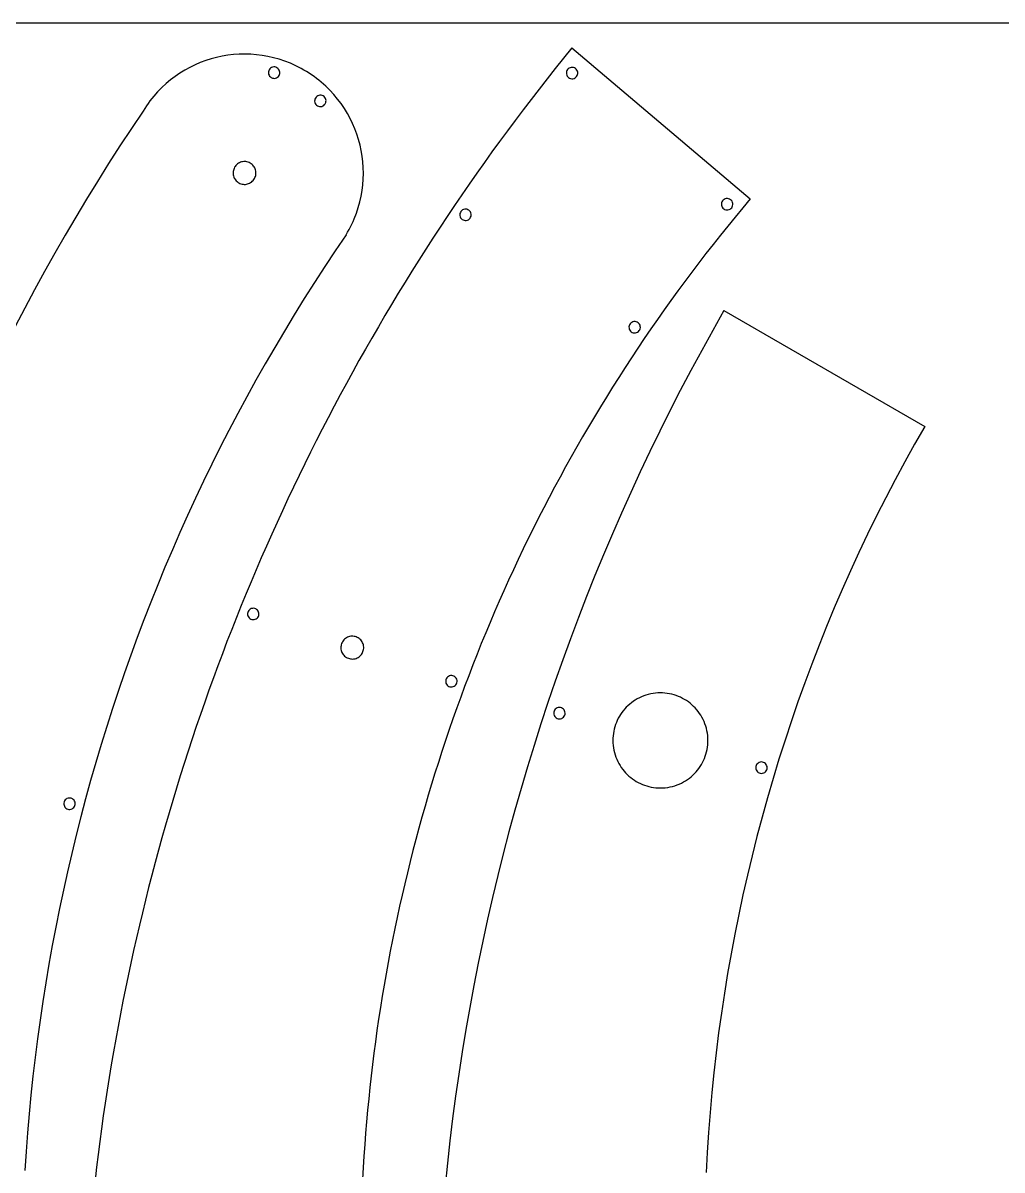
# Model space of a CAD drawing. Extents: x 0 to 9120, y 0 to 4560.
# Drawn here: x 1863 to 3808, y 2280 to 4560 of the extents above; entities that cross this region are included whole.
import ezdxf

# ---------------------------------------------------------------- set-up
doc = ezdxf.new("R2010")
doc.units = 0

msp = doc.modelspace()

# ---------------------------------------------------------------- linework, layer by layer
at = {"layer": 'Layer 1', "color": 7}
for points in [[(2953.4261, 4510.8126), (2936.973, 4490.512658), (2920.652161, 4470.125996), (2904.463791, 4449.653272), (2888.408093, 4429.095143), (2872.485273, 4408.452265), (2856.695536, 4387.725297), (2841.039088, 4366.914896), (2825.516132, 4346.021718), (2810.126875, 4325.046421), (2794.871521, 4303.989663), (2779.750276, 4282.8521), (2764.763344, 4261.634389), (2749.910932, 4240.337189), (2735.193243, 4218.961156), (2720.610484, 4197.506947), (2706.162859, 4175.97522), (2691.850573, 4154.366632), (2677.673832, 4132.68184), (2663.63284, 4110.921502), (2649.727803, 4089.086274), (2635.958926, 4067.176814), (2622.326415, 4045.193779), (2608.830473, 4023.137827), (2595.471307, 4001.009614), (2582.249121, 3978.809798), (2569.16412, 3956.539037), (2556.216511, 3934.197986), (2543.406497, 3911.787304), (2530.734284, 3889.307649), (2518.200077, 3866.759676), (2505.804081, 3844.144043), (2493.546502, 3821.461408), (2481.427544, 3798.712428), (2469.447413, 3775.89776), (2457.606314, 3753.018061), (2445.904451, 3730.073988), (2434.34203, 3707.0662), (2422.919257, 3683.995352), (2411.636336, 3660.862103), (2400.493472, 3637.667109), (2389.490871, 3614.411028), (2378.628737, 3591.094517), (2367.907276, 3567.718233), (2357.326693, 3544.282834), (2346.887193, 3520.788976), (2336.588981, 3497.237317), (2326.432262, 3473.628515), (2316.417242, 3449.963226), (2306.544126, 3426.242107), (2296.813118, 3402.465817), (2287.224424, 3378.635011), (2277.778248, 3354.750348), (2268.474797, 3330.812485), (2259.314275, 3306.822079), (2250.296888, 3282.779786), (2241.42284, 3258.686265), (2232.692336, 3234.542173), (2224.105582, 3210.348166), (2215.662783, 3186.104903), (2207.364144, 3161.81304), (2199.20987, 3137.473234), (2191.200167, 3113.086144), (2183.335238, 3088.652425), (2175.61529, 3064.172736), (2168.040528, 3039.647733), (2160.611157, 3015.078074), (2153.327381, 2990.464416), (2146.189407, 2965.807416), (2139.197438, 2941.107732), (2132.351681, 2916.366021), (2125.652341, 2891.582939), (2119.099621, 2866.759145), (2112.693729, 2841.895295), (2106.434868, 2816.992047), (2100.323244, 2792.050058), (2094.359063, 2767.069985), (2088.542528, 2742.052486), (2082.873846, 2716.998217), (2077.353221, 2691.907836), (2071.980859, 2666.782001), (2066.756964, 2641.621367), (2061.681742, 2616.426594), (2056.755399, 2591.198337), (2051.978138, 2565.937255), (2047.350166, 2540.644003), (2042.871687, 2515.319241), (2038.542906, 2489.963624), (2034.364029, 2464.577811), (2030.335261, 2439.162458), (2026.456806, 2413.718222), (2022.728871, 2388.245761), (2019.15166, 2362.745732), (2015.725378, 2337.218793), (2012.45023, 2311.6656), (2009.326422, 2286.086811), (2006.354159, 2260.483083)], [(2504.908, 4139.1513), (2508.019347, 4144.394332), (2510.980272, 4149.684666), (2513.791392, 4155.019753), (2516.453322, 4160.397044), (2518.966678, 4165.813989), (2521.332077, 4171.268039), (2525.621468, 4182.277253), (2529.326421, 4193.404291), (2532.451865, 4204.628758), (2535.002729, 4215.930256), (2536.983941, 4227.288389), (2538.40043, 4238.682763), (2539.257123, 4250.092979), (2539.558949, 4261.498643), (2539.310837, 4272.879358), (2538.517715, 4284.214729), (2537.184511, 4295.484358), (2535.316154, 4306.66785), (2532.917572, 4317.74481), (2529.993694, 4328.694839), (2526.549447, 4339.497544), (2522.589761, 4350.132527), (2518.119563, 4360.579392), (2513.143782, 4370.817744), (2507.667347, 4380.827186), (2501.695185, 4390.587321), (2495.232226, 4400.077755), (2488.283397, 4409.278091), (2480.853627, 4418.167933), (2472.947845, 4426.726884), (2464.570978, 4434.934549), (2455.727955, 4442.770531), (2451.133175, 4446.542768), (2446.423704, 4450.214435), (2441.600159, 4453.782983), (2436.663155, 4457.245864), (2431.613308, 4460.600527), (2426.451235, 4463.844422), (2421.208739, 4466.956672), (2415.918915, 4469.918509), (2410.584312, 4472.730547), (2405.20748, 4475.393404), (2399.790968, 4477.907694), (2394.337326, 4480.274033), (2383.328851, 4484.56532), (2372.202451, 4488.27219), (2360.978523, 4491.399568), (2349.677465, 4493.952379), (2338.319673, 4495.935548), (2326.925544, 4497.354), (2315.515475, 4498.212659), (2304.109863, 4498.51645), (2292.729106, 4498.270299), (2281.393599, 4497.47913), (2270.12374, 4496.147868), (2258.939926, 4494.281438), (2247.862554, 4491.884764), (2236.91202, 4488.962772), (2226.108723, 4485.520387), (2215.473058, 4481.562533), (2205.025422, 4477.094135), (2194.786213, 4472.120119), (2184.775828, 4466.645408), (2175.014663, 4460.674928), (2165.523116, 4454.213604), (2156.321583, 4447.26636), (2147.430462, 4439.838122), (2138.870148, 4431.933814), (2130.66104, 4423.558361), (2122.823535, 4414.716689), (2119.050507, 4410.122559), (2115.378028, 4405.413721), (2111.808648, 4400.590791), (2108.344917, 4395.654383), (2104.989385, 4390.605114), (2101.7446, 4385.4436)], [(2953.4215, 4510.8103), (3308.1573, 4210.6511)], [(2367.7046, 4471.518), (2365.605645, 4472.449646), (2363.429719, 4472.929934), (2361.238993, 4472.975879), (2359.095641, 4472.604494), (2357.061837, 4471.832792), (2355.199753, 4470.677789), (2353.571562, 4469.156497), (2352.239438, 4467.28593), (2351.307411, 4465.187145), (2350.826728, 4463.011305), (2350.780385, 4460.820588), (2351.151381, 4458.677169), (2351.922713, 4456.643224), (2353.077379, 4454.78093), (2354.598375, 4453.152464), (2356.4687, 4451.82), (2358.567655, 4450.888354), (2360.743581, 4450.408066), (2362.934307, 4450.362121), (2365.077659, 4450.733506), (2367.111463, 4451.505208), (2368.973547, 4452.660211), (2370.601738, 4454.181503), (2371.933862, 4456.05207), (2372.865889, 4458.150855), (2373.346572, 4460.326695), (2373.392915, 4462.517412), (2373.021919, 4464.660831), (2372.250587, 4466.694776), (2371.095921, 4468.55707), (2369.574925, 4470.185536), (2367.7046, 4471.518), (2367.7046, 4471.518)], [(2965.3079, 4462.456), (2964.75267, 4464.681427), (2963.795062, 4466.690659), (2962.486516, 4468.445218), (2960.878473, 4469.906628), (2959.022372, 4471.036411), (2956.969652, 4471.796089), (2954.771754, 4472.147187), (2952.480117, 4472.051226), (2950.253599, 4471.500387), (2948.242481, 4470.546746), (2946.485344, 4469.241665), (2945.020764, 4467.636508), (2943.887322, 4465.782639), (2943.123594, 4463.731423), (2942.768161, 4461.534222), (2942.8596, 4459.2424), (2943.41483, 4457.016973), (2944.372438, 4455.007741), (2945.680984, 4453.253182), (2947.289027, 4451.791772), (2949.145128, 4450.661989), (2951.197848, 4449.902311), (2953.395746, 4449.551213), (2955.687383, 4449.647174), (2957.913901, 4450.198013), (2959.925019, 4451.151654), (2961.682156, 4452.456735), (2963.146736, 4454.061892), (2964.280178, 4455.915761), (2965.043906, 4457.966977), (2965.399339, 4460.164178), (2965.3079, 4462.456), (2965.3079, 4462.456)], [(2459.518, 4415.4292), (2457.420773, 4416.352734), (2455.247981, 4416.826608), (2453.0614, 4416.867833), (2450.922804, 4416.493418), (2448.893967, 4415.72037), (2447.036665, 4414.5657), (2445.412671, 4413.046416), (2444.08376, 4411.179528), (2443.153286, 4409.08537), (2442.672219, 4406.91416), (2442.623754, 4404.727727), (2442.991086, 4402.587903), (2443.757411, 4400.556518), (2444.905925, 4398.695402), (2446.419822, 4397.066386), (2448.2823, 4395.7313), (2450.379527, 4394.807766), (2452.552319, 4394.333892), (2454.7389, 4394.292667), (2456.877496, 4394.667082), (2458.906333, 4395.44013), (2460.763635, 4396.5948), (2462.387629, 4398.114084), (2463.71654, 4399.980972), (2464.647014, 4402.07513), (2465.128081, 4404.24634), (2465.176546, 4406.432773), (2464.809214, 4408.572597), (2464.042889, 4410.603982), (2462.894375, 4412.465098), (2461.380478, 4414.094114), (2459.518, 4415.4292), (2459.518, 4415.4292)], [(2101.7446, 4385.4436), (2078.528417, 4350.790249), (2055.679231, 4315.93353), (2033.197881, 4280.876403), (2011.085209, 4245.62183), (1989.342054, 4210.172771), (1967.969258, 4174.532187), (1946.967661, 4138.703041), (1926.338104, 4102.688291), (1906.081426, 4066.4909), (1886.19847, 4030.113828), (1866.690074, 3993.560037), (1847.55708, 3956.832487)], [(2314.5661, 4281.9962), (2312.494966, 4283.03764), (2310.37029, 4283.849664), (2308.207554, 4284.436525), (2306.022242, 4284.802474), (2303.829836, 4284.951766), (2301.645819, 4284.888652), (2299.485673, 4284.617386), (2297.364882, 4284.14222), (2295.298929, 4283.467407), (2293.303296, 4282.597198), (2291.393465, 4281.535848), (2289.584921, 4280.287609), (2287.893146, 4278.856734), (2286.333622, 4277.247474), (2284.921832, 4275.464084), (2283.67326, 4273.510815), (2282.627516, 4271.44185), (2281.811077, 4269.318867), (2281.219721, 4267.157356), (2280.849229, 4264.972809), (2280.695379, 4262.780718), (2280.753952, 4260.596574), (2281.020727, 4258.43587), (2281.491483, 4256.314095), (2282.162, 4254.246744), (2283.028057, 4252.249306), (2284.085434, 4250.337273), (2285.32991, 4248.526138), (2286.757266, 4246.831391), (2288.363279, 4245.268525), (2290.143731, 4243.853031), (2292.0944, 4242.6004), (2294.165534, 4241.55896), (2296.29021, 4240.746936), (2298.452946, 4240.160075), (2300.638258, 4239.794126), (2302.830664, 4239.644834), (2305.014681, 4239.707948), (2307.174827, 4239.979214), (2309.295618, 4240.45438), (2311.361571, 4241.129193), (2313.357204, 4241.999402), (2315.267035, 4243.060752), (2317.075579, 4244.308991), (2318.767354, 4245.739866), (2320.326878, 4247.349126), (2321.738668, 4249.132516), (2322.98724, 4251.085785), (2324.032984, 4253.15475), (2324.849423, 4255.277733), (2325.440779, 4257.439244), (2325.811271, 4259.623791), (2325.965121, 4261.815882), (2325.906548, 4264.000026), (2325.639773, 4266.16073), (2325.169017, 4268.282505), (2324.4985, 4270.349856), (2323.632443, 4272.347294), (2322.575066, 4274.259327), (2321.33059, 4276.070462), (2319.903234, 4277.765209), (2318.297221, 4279.328075), (2316.516769, 4280.743569), (2314.5661, 4281.9962), (2314.5661, 4281.9962)], [(3308.1573, 4210.6511), (3293.131448, 4192.764475), (3278.245756, 4174.786348), (3263.500436, 4156.717541), (3248.895702, 4138.558876), (3234.431766, 4120.311177), (3220.10884, 4101.975265), (3205.927138, 4083.551963), (3191.886871, 4065.042093), (3177.988252, 4046.446478), (3164.231495, 4027.765939), (3150.61681, 4009.001299), (3137.144412, 3990.153381), (3123.814512, 3971.223007), (3110.627323, 3952.210999), (3097.583058, 3933.11818), (3084.68193, 3913.945372), (3071.92415, 3894.693397), (3059.309931, 3875.363078), (3046.839487, 3855.955237), (3034.513029, 3836.470696), (3022.330771, 3816.910278), (3010.292924, 3797.274805), (2998.399702, 3777.5651), (2986.651317, 3757.781984), (2975.047981, 3737.926281), (2963.589907, 3717.998812), (2952.277308, 3698.000401), (2941.110396, 3677.931868), (2930.089384, 3657.794037), (2919.214485, 3637.58773), (2908.48591, 3617.31377), (2897.903873, 3596.972978), (2887.468586, 3576.566178), (2877.180262, 3556.09419), (2867.039114, 3535.557839), (2857.045353, 3514.957946), (2847.199193, 3494.295333), (2837.500845, 3473.570823), (2827.950524, 3452.785239), (2818.54844, 3431.939402), (2809.294808, 3411.034135), (2800.189839, 3390.07026), (2791.233745, 3369.0486), (2782.426741, 3347.969977), (2773.769037, 3326.835214), (2765.260847, 3305.645132), (2756.902384, 3284.400554), (2748.693859, 3263.102303), (2740.635486, 3241.751201), (2732.727477, 3220.34807), (2724.970044, 3198.893732), (2717.363401, 3177.38901), (2709.907759, 3155.834727), (2702.603332, 3134.231704), (2695.450331, 3112.580765), (2688.44897, 3090.88273), (2681.599462, 3069.138423), (2674.902017, 3047.348667), (2668.356851, 3025.514283), (2661.964173, 3003.636093), (2655.724199, 2981.714921), (2649.637139, 2959.751588), (2643.703207, 2937.746917), (2637.922615, 2915.701731), (2632.295576, 2893.616851), (2626.822302, 2871.4931), (2621.503006, 2849.3313), (2616.3379, 2827.132274), (2611.327198, 2804.896844), (2606.471111, 2782.625832), (2601.769852, 2760.320061), (2597.223634, 2737.980353), (2592.83267, 2715.607531), (2588.597171, 2693.202416), (2584.517351, 2670.765832), (2580.593422, 2648.2986), (2576.825597, 2625.801543), (2573.214088, 2603.275483), (2569.759108, 2580.721243), (2566.460869, 2558.139645), (2563.319585, 2535.531511), (2560.335466, 2512.897664), (2557.508727, 2490.238926), (2554.83958, 2467.55612), (2552.328237, 2444.850067), (2549.974911, 2422.12159), (2547.779815, 2399.371512), (2545.743161, 2376.600655), (2543.865161, 2353.809841), (2542.146028, 2330.999892), (2540.585976, 2308.171632), (2539.185215, 2285.325881), (2537.94396, 2262.463464)], [(3273.3554, 4201.7066), (3272.801923, 4203.934102), (3271.845345, 4205.945432), (3270.537189, 4207.702009), (3268.928975, 4209.165256), (3267.072225, 4210.296591), (3265.01846, 4211.057437), (3262.819201, 4211.409213), (3260.525969, 4211.31334), (3258.297944, 4210.76197), (3256.285711, 4209.807295), (3254.527897, 4208.5008), (3253.06313, 4206.893971), (3251.930039, 4205.038292), (3251.167252, 4202.985247), (3250.813396, 4200.786321), (3250.9071, 4198.493), (3251.460577, 4196.265498), (3252.417155, 4194.254168), (3253.725311, 4192.497591), (3255.333525, 4191.034344), (3257.190275, 4189.903009), (3259.24404, 4189.142163), (3261.443299, 4188.790387), (3263.736531, 4188.88626), (3265.964556, 4189.43763), (3267.976789, 4190.392305), (3269.734603, 4191.6988), (3271.19937, 4193.305629), (3272.332461, 4195.161308), (3273.095248, 4197.214353), (3273.449104, 4199.413279), (3273.3554, 4201.7066), (3273.3554, 4201.7066)], [(2753.5383, 4180.7257), (2752.982848, 4182.950865), (2752.02511, 4184.959832), (2750.716516, 4186.714136), (2749.108494, 4188.175314), (2747.252475, 4189.3049), (2745.199887, 4190.064432), (2743.002161, 4190.415444), (2740.710725, 4190.319472), (2738.484397, 4189.7687), (2736.473421, 4188.815189), (2734.716368, 4187.510287), (2733.251813, 4185.905341), (2732.118325, 4184.051701), (2731.35448, 4182.000715), (2730.998847, 4179.803732), (2731.09, 4177.5121), (2731.645452, 4175.286935), (2732.60319, 4173.277968), (2733.911784, 4171.523664), (2735.519806, 4170.062486), (2737.375825, 4168.9329), (2739.428413, 4168.173368), (2741.626139, 4167.822356), (2743.917575, 4167.918328), (2746.143903, 4168.4691), (2748.154879, 4169.422611), (2749.911932, 4170.727513), (2751.376487, 4172.332459), (2752.509975, 4174.186099), (2753.27382, 4176.237085), (2753.629453, 4178.434068), (2753.5383, 4180.7257), (2753.5383, 4180.7257)], [(2504.908, 4139.1513), (2483.631916, 4107.777676), (2462.697585, 4076.21318), (2442.105804, 4044.460648), (2421.857369, 4012.522912), (2401.953078, 3980.402806), (2382.393728, 3948.103164), (2363.180114, 3915.626819), (2344.313033, 3882.976606), (2325.793283, 3850.155359), (2307.62166, 3817.16591), (2289.79896, 3784.011094), (2272.32598, 3750.693744), (2255.203517, 3717.216694), (2238.432368, 3683.582778), (2222.013329, 3649.794829), (2205.947197, 3615.855682), (2190.234769, 3581.76817), (2174.876841, 3547.535127), (2159.87421, 3513.159386), (2145.227673, 3478.643781), (2130.938026, 3443.991146), (2117.006066, 3409.204315), (2103.43259, 3374.286121), (2090.218395, 3339.239399), (2077.364276, 3304.066981), (2064.871032, 3268.771702), (2052.739458, 3233.356395), (2040.970351, 3197.823894), (2029.564508, 3162.177033), (2018.522725, 3126.418646), (2007.8458, 3090.551566), (1997.534529, 3054.578627), (1987.589708, 3018.502662), (1978.012135, 2982.326507), (1968.802606, 2946.052993), (1959.961917, 2909.684955), (1951.490866, 2873.225227), (1943.390249, 2836.676642), (1935.660862, 2800.042035), (1928.303503, 2763.324238), (1921.318969, 2726.526086), (1914.708055, 2689.650412), (1908.471558, 2652.70005), (1902.610276, 2615.677834), (1897.125004, 2578.586598), (1892.01654, 2541.429175), (1887.28568, 2504.208398), (1882.933221, 2466.927103), (1878.95996, 2429.588122), (1875.366693, 2392.194289), (1872.154217, 2354.748438), (1869.323329, 2317.253403), (1866.874825, 2279.712017)], [(3255.8648, 3988.6339), (3233.533986, 3949.228046), (3211.635103, 3909.625314), (3190.168831, 3869.829261), (3169.135849, 3829.843442), (3148.536838, 3789.671411), (3128.372478, 3749.316725), (3108.643449, 3708.782938), (3089.350431, 3668.073605), (3070.494105, 3627.192282), (3052.07515, 3586.142524), (3034.094247, 3544.927887), (3016.552076, 3503.551924), (2999.449317, 3462.018193), (2982.786649, 3420.330247), (2966.564755, 3378.491643), (2950.784312, 3336.505935), (2935.446002, 3294.376678), (2920.550505, 3252.107429), (2906.0985, 3209.701741), (2892.090669, 3167.163171), (2878.52769, 3124.495274), (2865.410245, 3081.701604), (2852.739013, 3038.785717), (2840.514675, 2995.751168), (2828.73791, 2952.601513), (2817.409399, 2909.340307), (2806.529822, 2865.971105), (2796.099859, 2822.497461), (2786.12019, 2778.922933), (2776.591495, 2735.251074), (2767.514455, 2691.485439), (2758.88975, 2647.629585), (2750.718059, 2603.687066), (2743.000063, 2559.661438), (2735.736442, 2515.556256), (2728.927877, 2471.375075), (2722.575047, 2427.12145), (2716.678632, 2382.798936), (2711.239312, 2338.411089), (2706.257769, 2293.961464), (2701.734681, 2249.453617)], [(3255.8612, 3988.6333), (3654.6089, 3758.7183)], [(3089.6331, 3957.2894), (3089.07787, 3959.514827), (3088.120262, 3961.524059), (3086.811716, 3963.278618), (3085.203673, 3964.740028), (3083.347572, 3965.869811), (3081.294852, 3966.629489), (3079.096954, 3966.980587), (3076.805317, 3966.884626), (3074.578799, 3966.333787), (3072.567681, 3965.380146), (3070.810544, 3964.075065), (3069.345964, 3962.469908), (3068.212522, 3960.616039), (3067.448794, 3958.564823), (3067.093361, 3956.367622), (3067.1848, 3954.0758), (3067.74003, 3951.850373), (3068.697638, 3949.841141), (3070.006184, 3948.086582), (3071.614227, 3946.625172), (3073.470328, 3945.495389), (3075.523048, 3944.735711), (3077.720946, 3944.384613), (3080.012583, 3944.480574), (3082.239101, 3945.031413), (3084.250219, 3945.985054), (3086.007356, 3947.290135), (3087.471936, 3948.895292), (3088.605378, 3950.749161), (3089.369106, 3952.800377), (3089.724539, 3954.997578), (3089.6331, 3957.2894), (3089.6331, 3957.2894)], [(3654.6097, 3758.7182), (3634.578722, 3723.476363), (3615.008989, 3688.032919), (3595.90109, 3652.392325), (3577.255617, 3616.55904), (3559.073157, 3580.537519), (3541.354301, 3544.332221), (3524.099638, 3507.947603), (3507.309758, 3471.388121), (3490.98525, 3434.658234), (3475.126705, 3397.762399), (3459.734711, 3360.705072), (3444.809859, 3323.490712), (3430.352737, 3286.123776), (3416.363936, 3248.60872), (3402.844045, 3210.950003), (3389.793653, 3173.152081), (3377.213351, 3135.219412), (3365.103728, 3097.156453), (3353.465373, 3058.967661), (3342.298876, 3020.657495), (3331.604827, 2982.23041), (3321.383816, 2943.690865), (3311.636431, 2905.043317), (3302.363262, 2866.292222), (3293.5649, 2827.442039), (3285.241934, 2788.497224), (3277.394953, 2749.462236), (3270.024546, 2710.341531), (3263.131304, 2671.139566), (3256.715817, 2631.860799), (3250.778673, 2592.509688), (3245.320462, 2553.090688), (3240.341775, 2513.608259), (3235.843199, 2474.066857), (3231.825326, 2434.470939), (3228.288745, 2394.824963), (3225.234045, 2355.133386), (3222.661816, 2315.400666), (3220.572648, 2275.631259)], [(2331.8129, 3387.3714), (2331.255651, 3389.594424), (2330.296859, 3391.601228), (2328.98787, 3393.353452), (2327.38003, 3394.812737), (2325.524683, 3395.940723), (2323.473177, 3396.699053), (2321.276857, 3397.049365), (2318.987067, 3396.953302), (2316.762294, 3396.403077), (2314.752472, 3395.450629), (2312.996122, 3394.147182), (2311.531766, 3392.543959), (2310.397924, 3390.692185), (2309.633118, 3388.643084), (2309.27587, 3386.447881), (2309.3647, 3384.1578), (2309.921949, 3381.934776), (2310.880741, 3379.927972), (2312.18973, 3378.175748), (2313.79757, 3376.716463), (2315.652917, 3375.588477), (2317.704423, 3374.830147), (2319.900743, 3374.479835), (2322.190533, 3374.575898), (2324.415306, 3375.126123), (2326.425128, 3376.078571), (2328.181478, 3377.382018), (2329.645834, 3378.985241), (2330.779676, 3380.837015), (2331.544482, 3382.886116), (2331.90173, 3385.081319), (2331.8129, 3387.3714), (2331.8129, 3387.3714)], [(2539.8639, 3322.1141), (2539.417728, 3324.390919), (2538.757109, 3326.569298), (2537.894922, 3328.639591), (2536.84405, 3330.592152), (2535.617373, 3332.417336), (2534.227774, 3334.105495), (2532.688132, 3335.646985), (2531.01133, 3337.032159), (2529.210249, 3338.251371), (2527.297769, 3339.294975), (2525.286773, 3340.153325), (2523.190141, 3340.816775), (2521.020755, 3341.275679), (2518.791496, 3341.52039), (2516.515245, 3341.541264), (2514.204884, 3341.328653), (2511.927666, 3340.884526), (2509.748695, 3340.225862), (2507.677628, 3339.365535), (2505.724124, 3338.316416), (2503.89784, 3337.091379), (2502.208433, 3335.703296), (2500.665561, 3334.165039), (2499.278882, 3332.489481), (2498.058054, 3330.689495), (2497.012733, 3328.777954), (2496.152578, 3326.767729), (2495.487246, 3324.671694), (2495.026394, 3322.502721), (2494.779681, 3320.273682), (2494.756764, 3317.997451), (2494.9673, 3315.6869), (2495.413472, 3313.410081), (2496.074091, 3311.231702), (2496.936278, 3309.161409), (2497.98715, 3307.208848), (2499.213827, 3305.383664), (2500.603426, 3303.695505), (2502.143068, 3302.154015), (2503.81987, 3300.768841), (2505.620951, 3299.549629), (2507.533431, 3298.506025), (2509.544427, 3297.647675), (2511.641059, 3296.984225), (2513.810445, 3296.525321), (2516.039704, 3296.28061), (2518.315955, 3296.259736), (2520.626316, 3296.472347), (2522.903534, 3296.916474), (2525.082505, 3297.575138), (2527.153572, 3298.435465), (2529.107076, 3299.484584), (2530.93336, 3300.709621), (2532.622767, 3302.097704), (2534.165639, 3303.635961), (2535.552318, 3305.311519), (2536.773146, 3307.111505), (2537.818467, 3309.023046), (2538.678622, 3311.033271), (2539.343954, 3313.129306), (2539.804806, 3315.298279), (2540.051519, 3317.527318), (2540.074436, 3319.803549), (2539.8639, 3322.1141), (2539.8639, 3322.1141)], [(2725.4666, 3253.6433), (2724.911148, 3255.868465), (2723.95341, 3257.877432), (2722.644816, 3259.631736), (2721.036794, 3261.092914), (2719.180775, 3262.2225), (2717.128187, 3262.982032), (2714.930461, 3263.333044), (2712.639025, 3263.237072), (2710.412697, 3262.6863), (2708.401721, 3261.732789), (2706.644668, 3260.427887), (2705.180113, 3258.822941), (2704.046625, 3256.969301), (2703.28278, 3254.918315), (2702.927147, 3252.721332), (2703.0183, 3250.4297), (2703.573752, 3248.204535), (2704.53149, 3246.195568), (2705.840084, 3244.441264), (2707.448106, 3242.980086), (2709.304125, 3241.8505), (2711.356713, 3241.090968), (2713.554439, 3240.739956), (2715.845875, 3240.835928), (2718.072203, 3241.3867), (2720.083179, 3242.340211), (2721.840232, 3243.645113), (2723.304787, 3245.250059), (2724.438275, 3247.103699), (2725.20212, 3249.154685), (2725.557753, 3251.351668), (2725.4666, 3253.6433), (2725.4666, 3253.6433)], [(3222.0889, 3153.7455), (3220.974349, 3158.479746), (3219.636044, 3163.102052), (3218.081011, 3167.607821), (3216.316273, 3171.992455), (3214.348856, 3176.251358), (3212.185783, 3180.379932), (3209.834078, 3184.37358), (3207.300766, 3188.227706), (3204.592872, 3191.937712), (3201.717419, 3195.499001), (3198.681432, 3198.906975), (3195.491935, 3202.157039), (3192.155953, 3205.244595), (3188.68051, 3208.165045), (3185.07263, 3210.913793), (3181.339338, 3213.486241), (3177.487657, 3215.877793), (3173.524613, 3218.083851), (3169.457229, 3220.099818), (3165.292531, 3221.921098), (3161.037541, 3223.543093), (3156.699285, 3224.961205), (3152.284787, 3226.170839), (3147.801071, 3227.167397), (3143.255162, 3227.946281), (3138.654083, 3228.502895), (3134.00486, 3228.832642), (3129.314516, 3228.930924), (3124.590076, 3228.793144), (3119.838564, 3228.414706), (3115.067005, 3227.791012), (3110.282423, 3226.917465), (3105.5481, 3225.803238), (3100.925703, 3224.46525), (3096.419827, 3222.910526), (3092.035072, 3221.146089), (3087.776035, 3219.178963), (3083.647313, 3217.016172), (3079.653503, 3214.664741), (3075.799204, 3212.131693), (3072.089013, 3209.424053), (3068.527527, 3206.548844), (3065.119344, 3203.51309), (3061.869062, 3200.323816), (3058.781278, 3196.988046), (3055.86059, 3193.512803), (3053.111595, 3189.905111), (3050.538891, 3186.171995), (3048.147076, 3182.320478), (3045.940746, 3178.357585), (3043.9245, 3174.29034), (3042.102935, 3170.125766), (3040.480649, 3165.870887), (3039.062239, 3161.532728), (3037.852303, 3157.118313), (3036.855438, 3152.634665), (3036.076243, 3148.088809), (3035.519314, 3143.487769), (3035.189249, 3138.838568), (3035.090645, 3134.148231), (3035.228101, 3129.423782), (3035.606214, 3124.672244), (3036.229581, 3119.900642), (3037.1028, 3115.116), (3038.217351, 3110.381754), (3039.555656, 3105.759448), (3041.110689, 3101.253679), (3042.875427, 3096.869045), (3044.842844, 3092.610142), (3047.005917, 3088.481568), (3049.357622, 3084.48792), (3051.890934, 3080.633794), (3054.598828, 3076.923788), (3057.474281, 3073.362499), (3060.510268, 3069.954525), (3063.699765, 3066.704461), (3067.035747, 3063.616905), (3070.51119, 3060.696455), (3074.11907, 3057.947707), (3077.852362, 3055.375259), (3081.704043, 3052.983707), (3085.667087, 3050.777649), (3089.734471, 3048.761682), (3093.899169, 3046.940402), (3098.154159, 3045.318407), (3102.492415, 3043.900295), (3106.906913, 3042.690661), (3111.390629, 3041.694103), (3115.936538, 3040.915219), (3120.537617, 3040.358605), (3125.18684, 3040.028858), (3129.877184, 3039.930576), (3134.601624, 3040.068356), (3139.353136, 3040.446794), (3144.124695, 3041.070488), (3148.909277, 3041.944035), (3153.6436, 3043.058262), (3158.265997, 3044.39625), (3162.771873, 3045.950974), (3167.156628, 3047.715411), (3171.415665, 3049.682537), (3175.544387, 3051.845328), (3179.538197, 3054.196759), (3183.392496, 3056.729807), (3187.102687, 3059.437447), (3190.664173, 3062.312656), (3194.072356, 3065.34841), (3197.322638, 3068.537684), (3200.410422, 3071.873454), (3203.33111, 3075.348697), (3206.080105, 3078.956389), (3208.652809, 3082.689505), (3211.044624, 3086.541022), (3213.250954, 3090.503915), (3215.2672, 3094.57116), (3217.088765, 3098.735734), (3218.711051, 3102.990613), (3220.129461, 3107.328772), (3221.339397, 3111.743187), (3222.336262, 3116.226835), (3223.115457, 3120.772691), (3223.672386, 3125.373731), (3224.002451, 3130.022932), (3224.101055, 3134.713269), (3223.963599, 3139.437718), (3223.585486, 3144.189256), (3222.962119, 3148.960858), (3222.0889, 3153.7455), (3222.0889, 3153.7455)], [(2940.0123, 3190.9525), (2939.317028, 3193.138679), (2938.233755, 3195.083491), (2936.816289, 3196.751783), (2935.118436, 3198.108403), (2933.194006, 3199.1182), (2931.096804, 3199.746019), (2928.88064, 3199.956711), (2926.599322, 3199.715121), (2924.411968, 3199.023552), (2922.465325, 3197.943574), (2920.794635, 3196.528935), (2919.435141, 3194.833382), (2918.422088, 3192.910664), (2917.790717, 3190.814529), (2917.576274, 3188.598725), (2917.814, 3186.317), (2918.509272, 3184.130821), (2919.592545, 3182.186009), (2921.010011, 3180.517717), (2922.707864, 3179.161097), (2924.632294, 3178.1513), (2926.729496, 3177.523481), (2928.94566, 3177.312789), (2931.226978, 3177.554379), (2933.414332, 3178.245948), (2935.360975, 3179.325926), (2937.031665, 3180.740565), (2938.391159, 3182.436118), (2939.404212, 3184.358836), (2940.035583, 3186.454971), (2940.250026, 3188.670775), (2940.0123, 3190.9525), (2940.0123, 3190.9525)], [(3341.3777, 3082.5446), (3340.684885, 3084.734116), (3339.602965, 3086.682226), (3338.185882, 3088.353632), (3336.487578, 3089.713033), (3334.561996, 3090.725129), (3332.463076, 3091.35462), (3330.244762, 3091.566205), (3327.960995, 3091.324586), (3325.771392, 3090.63205), (3323.823143, 3089.550378), (3322.151557, 3088.133508), (3320.791939, 3086.435378), (3319.779598, 3084.509924), (3319.14984, 3082.411085), (3318.937971, 3080.192798), (3319.1793, 3077.909), (3319.872115, 3075.719484), (3320.954035, 3073.771374), (3322.371118, 3072.099968), (3324.069422, 3070.740567), (3325.995004, 3069.728471), (3328.093924, 3069.09898), (3330.312238, 3068.887395), (3332.596005, 3069.129014), (3334.785608, 3069.82155), (3336.733857, 3070.903222), (3338.405443, 3072.320092), (3339.765061, 3074.018222), (3340.777402, 3075.943676), (3341.40716, 3078.042515), (3341.619029, 3080.260802), (3341.3777, 3082.5446), (3341.3777, 3082.5446)], [(1961.2178, 3018.4422), (1959.119508, 3019.370707), (1956.94479, 3019.848512), (1954.755664, 3019.892628), (1952.614149, 3019.520067), (1950.582265, 3018.74784), (1948.72203, 3017.592962), (1947.095464, 3016.072442), (1945.764585, 3014.203294), (1944.833162, 3012.106295), (1944.352333, 3009.932243), (1944.305173, 3007.743181), (1944.674757, 3005.60115), (1945.444157, 3003.568195), (1946.596448, 3001.706356), (1948.114704, 3000.077677), (1949.982, 2998.7442), (1952.080292, 2997.815693), (1954.25501, 2997.337888), (1956.444136, 2997.293772), (1958.585651, 2997.666333), (1960.617535, 2998.43856), (1962.47777, 2999.593438), (1964.104336, 3001.113958), (1965.435215, 3002.983106), (1966.366638, 3005.080105), (1966.847467, 3007.254157), (1966.894627, 3009.443219), (1966.525043, 3011.58525), (1965.755643, 3013.618205), (1964.603352, 3015.480044), (1963.085096, 3017.108723), (1961.2178, 3018.4422), (1961.2178, 3018.4422)]]:
    msp.add_lwpolyline(points, dxfattribs=at)
at = {"layer": 'ShapeString', "color": 7}
msp.add_lwpolyline([(0.496, 4560.4978), (9120.496, 4560.4978), (9120.496, 0.4978), (0.496, 0.4978), (0.496, 4560.4978)], dxfattribs=at)

doc.saveas('drawing.dxf')
